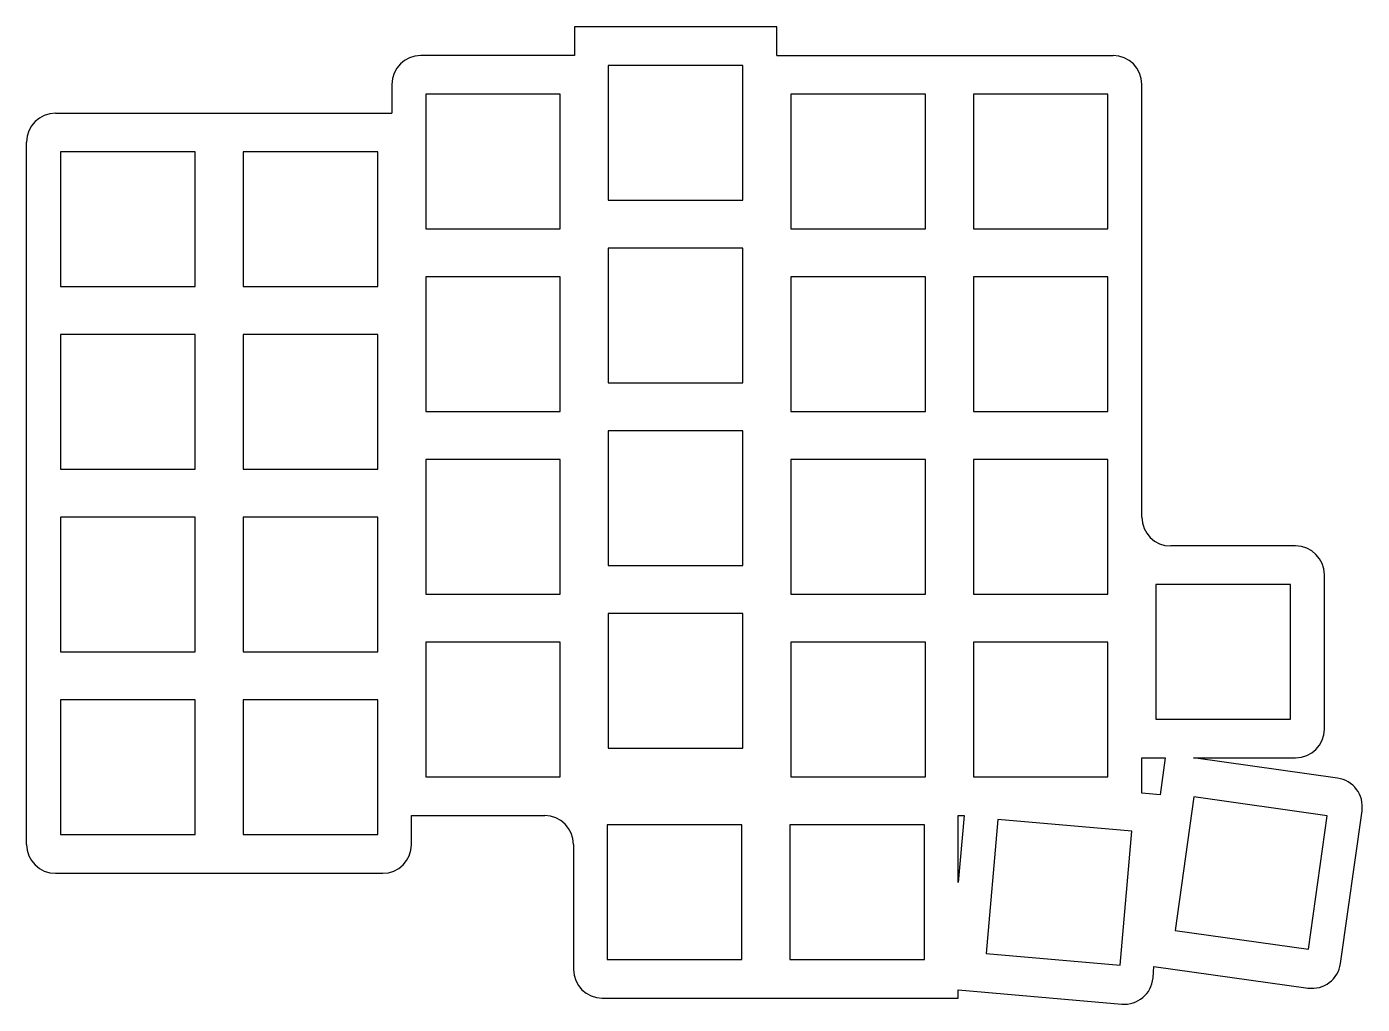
# Model space of a CAD drawing. Header units: millimetres. Extents: x -11 to 128, y -25 to 77.
import ezdxf

# ---------------------------------------------------------------- set-up
doc = ezdxf.new("R2010")
doc.units = ezdxf.units.MM

msp = doc.modelspace()

# ---------------------------------------------------------------- linework, layer by layer
for p, q in [((67.53, 77.03), (46.48, 77.03)), ((46.48, 77.03), (46.48, 74.03)), ((67.53, 74.03), (67.53, 77.03)), ((46.48, 74.03), (30.48, 74.03)), ((67.53, 74.03), (102.53, 74.03)), ((64, 73), (50, 73)), ((50, 73), (50, 59)), ((64, 59), (64, 73)), ((27.48, 71.03), (27.48, 68.03)), ((105.53, 26.02), (105.53, 71.03)), ((45, 70), (31, 70)), ((31, 70), (31, 56)), ((45, 56), (45, 70)), ((83, 70), (69, 70)), ((69, 70), (69, 56)), ((83, 56), (83, 70)), ((102, 70), (88, 70)), ((88, 70), (88, 56)), ((102, 56), (102, 70)), ((-7.53, 68.03), (27.48, 68.03)), ((-10.53, -8.03), (-10.53, 65.03)), ((7, 64), (-7, 64)), ((-7, 64), (-7, 50)), ((7, 50), (7, 64)), ((26, 64), (12, 64)), ((12, 64), (12, 50)), ((26, 50), (26, 64)), ((50, 59), (64, 59)), ((31, 56), (45, 56)), ((69, 56), (83, 56)), ((88, 56), (102, 56)), ((64, 54), (50, 54)), ((50, 54), (50, 40)), ((64, 40), (64, 54)), ((45, 51), (31, 51)), ((31, 51), (31, 37)), ((45, 37), (45, 51)), ((83, 51), (69, 51)), ((69, 51), (69, 37)), ((83, 37), (83, 51)), ((102, 51), (88, 51)), ((88, 51), (88, 37)), ((102, 37), (102, 51)), ((-7, 50), (7, 50)), ((12, 50), (26, 50)), ((7, 45), (-7, 45)), ((-7, 45), (-7, 31)), ((7, 31), (7, 45)), ((26, 45), (12, 45)), ((12, 45), (12, 31)), ((26, 31), (26, 45)), ((50, 40), (64, 40)), ((31, 37), (45, 37)), ((69, 37), (83, 37)), ((88, 37), (102, 37)), ((64, 35), (50, 35)), ((50, 35), (50, 21)), ((64, 21), (64, 35)), ((45, 32), (31, 32)), ((31, 32), (31, 18)), ((45, 18), (45, 32)), ((83, 32), (69, 32)), ((69, 32), (69, 18)), ((83, 18), (83, 32)), ((102, 32), (88, 32)), ((88, 32), (88, 18)), ((102, 18), (102, 32)), ((-7, 31), (7, 31)), ((12, 31), (26, 31)), ((7, 26), (-7, 26)), ((-7, 26), (-7, 12)), ((7, 12), (7, 26)), ((26, 26), (12, 26)), ((12, 26), (12, 12)), ((26, 12), (26, 26)), ((121.53, 23.02), (108.53, 23.02)), ((50, 21), (64, 21)), ((124.53, 3.98), (124.53, 20.02)), ((121, 19), (107, 19)), ((107, 19), (107, 5)), ((121, 5), (121, 19)), ((31, 18), (45, 18)), ((69, 18), (83, 18)), ((88, 18), (102, 18)), ((64, 16), (50, 16)), ((50, 16), (50, 2)), ((64, 2), (64, 16)), ((45, 13), (31, 13)), ((31, 13), (31, -1)), ((45, -1), (45, 13)), ((83, 13), (69, 13)), ((69, 13), (69, -1)), ((83, -1), (83, 13)), ((102, 13), (88, 13)), ((88, 13), (88, -1)), ((102, -1), (102, 13)), ((-7, 12), (7, 12)), ((12, 12), (26, 12)), ((7, 7), (-7, 7)), ((-7, 7), (-7, -7)), ((7, -7), (7, 7)), ((26, 7), (12, 7)), ((12, 7), (12, -7)), ((26, -7), (26, 7)), ((107, 5), (121, 5)), ((50, 2), (64, 2)), ((105.53, -2.69), (105.53, 0.97)), ((105.53, 0.97), (107.95, 0.97)), ((107.95, 0.97), (107.42, -2.85)), ((110.91, 0.97), (121.53, 0.97)), ((125.89, -1.13), (110.91, 0.97)), ((31, -1), (45, -1)), ((69, -1), (83, -1)), ((88, -1), (102, -1)), ((107.42, -2.85), (105.53, -2.69)), ((110.94, -3.09), (108.99, -16.96)), ((124.81, -5.04), (110.94, -3.09)), ((29.52, -8.03), (29.52, -5.03)), ((29.52, -5.03), (43.38, -5.03)), ((86.42, -5.03), (87.03, -5.03)), ((86.42, -11.97), (86.42, -5.03)), ((87.03, -5.03), (86.42, -11.97)), ((90.54, -5.42), (89.32, -19.36)), ((104.48, -6.64), (90.54, -5.42)), ((122.86, -18.91), (124.81, -5.04)), ((126.21, -20.41), (128.44, -4.52)), ((63.9, -6), (49.9, -6)), ((49.9, -6), (49.9, -20)), ((63.9, -20), (63.9, -6)), ((82.9, -6), (68.9, -6)), ((68.9, -6), (68.9, -20)), ((82.9, -20), (82.9, -6)), ((103.26, -20.58), (104.48, -6.64)), ((-7, -7), (7, -7)), ((12, -7), (26, -7)), ((46.38, -8.03), (46.38, -21.02)), ((-7.53, -11.03), (26.52, -11.03)), ((108.99, -16.96), (122.86, -18.91)), ((89.32, -19.36), (103.26, -20.58)), ((49.9, -20), (63.9, -20)), ((68.9, -20), (82.9, -20)), ((106.69, -21.91), (106.79, -20.71)), ((106.79, -20.71), (122.82, -22.96)), ((86.42, -24.02), (86.42, -23.15)), ((86.42, -23.15), (103.44, -24.64)), ((49.38, -24.02), (86.42, -24.02))]:
    msp.add_line(p, q)
for centre, start, end in [((30.48, 71.03), 90, 180), ((102.53, 71.03), 0, 90), ((-7.53, 65.03), 90, 180), ((108.53, 26.02), 180, 270), ((121.53, 20.02), 0, 90), ((121.53, 3.98), 270, 0), ((125.47, -4.1), 352, 82), ((43.38, -8.03), 0, 90), ((-7.53, -8.03), 180, 270), ((26.52, -8.03), 270, 0), ((123.23, -19.99), 262, 352), ((49.38, -21.02), 180, 270), ((103.7, -21.65), 265, 355)]:
    msp.add_arc(centre, 3, start, end)

doc.saveas('drawing.dxf')
